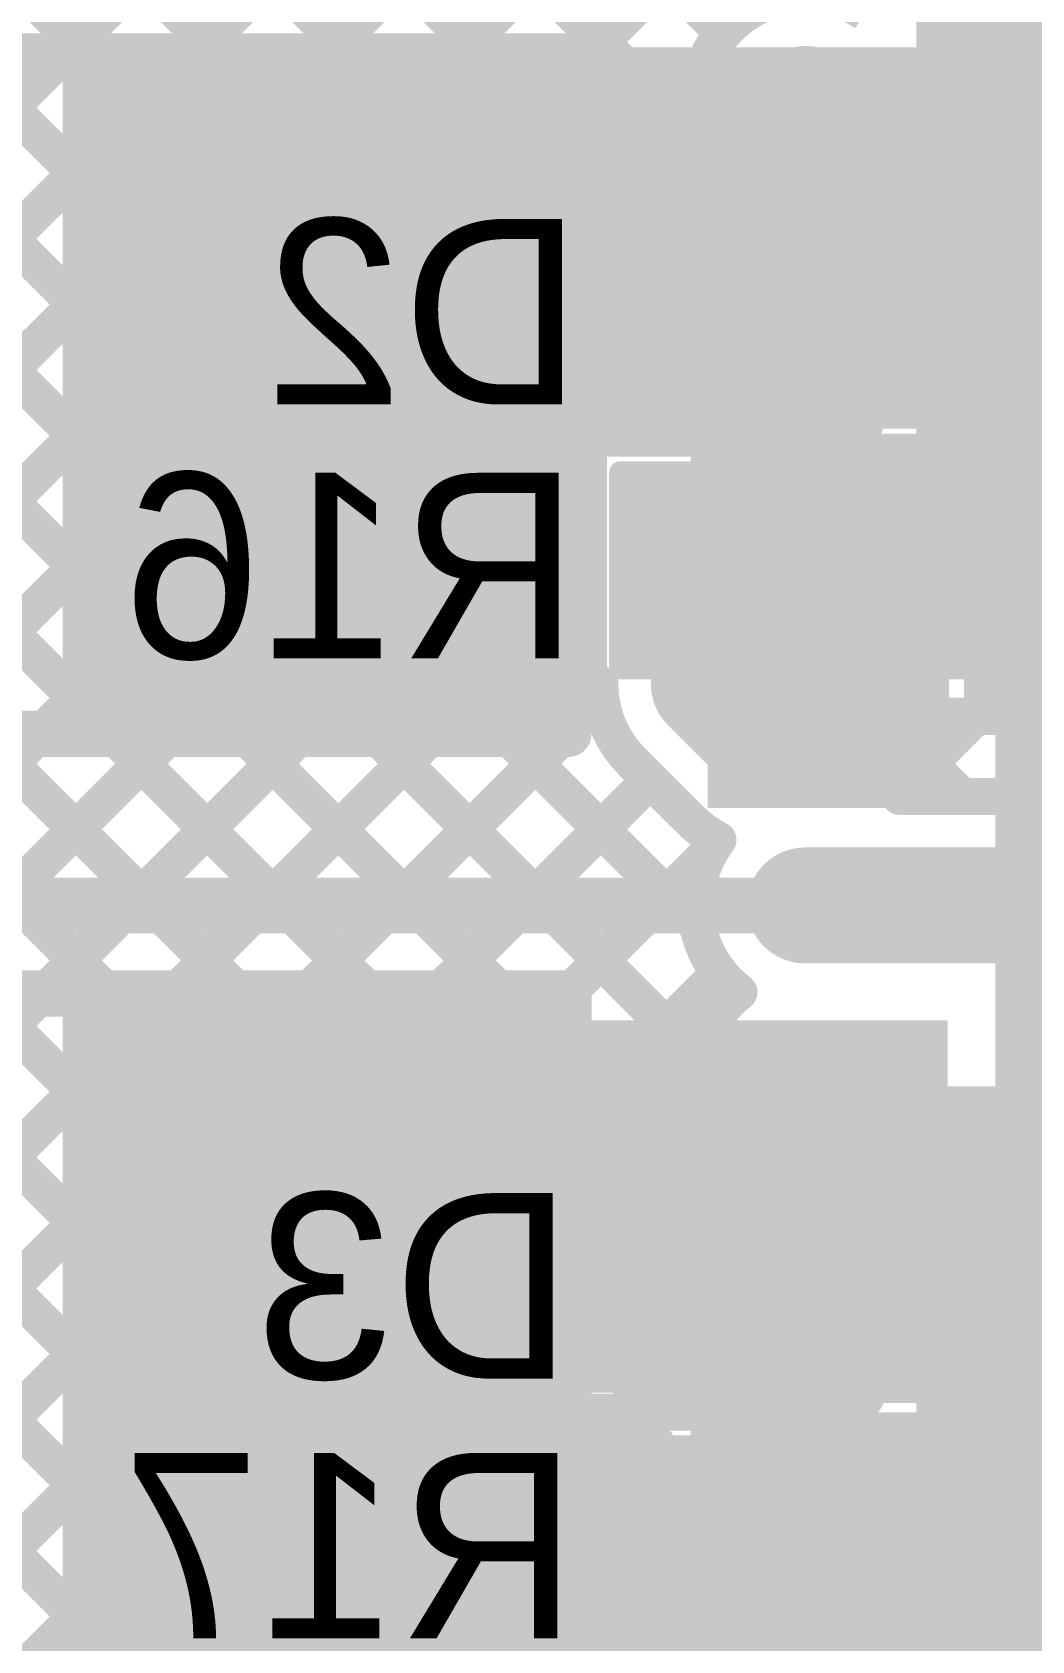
# Model space of a CAD drawing. Header units: millimetres. Extents: x 0.84 to 3.69, y 1.83 to 3.72.
# Drawn here: x 2.5645 to 2.7799, y 2.6535 to 3.0003 of the extents above; entities that cross this region are included whole.
import ezdxf

# ---------------------------------------------------------------- set-up
doc = ezdxf.new("R2010")
doc.units = ezdxf.units.MM
doc.header["$MEASUREMENT"] = 0
for name, color, linetype in [('BottomLayer', 5, 'Continuous'), ('BottomOverlay', 54, 'Continuous'), ('BottomPaste', 16, 'Continuous'), ('BottomSolder', 6, 'Continuous'), ('MultiLayer', 9, 'Continuous'), ('TopLayer', 1, 'Continuous'), ('TopOverlay', 2, 'Continuous'), ('TopPaste', 8, 'Continuous'), ('TopSolder', 216, 'Continuous'), ('ViaHoleLayer', 16, 'Continuous')]:
    doc.layers.add(name, color=color, linetype=linetype)

# ---------------------------------------------------------------- blocks, each defined once
blk = doc.blocks.new('MM3Z3V3B_B_1')
at = {"layer": 'BottomLayer'}
for points in [[(-0.05315, -0.01181), (-0.02953, -0.01181), (-0.05315, 0.01181), (-0.02953, 0.01181)], [(0.02953, -0.01181), (0.05315, -0.01181), (0.02953, 0.01181), (0.05315, 0.01181)]]:
    blk.add_solid(points, dxfattribs=at)
at = {"layer": 'BottomOverlay', "const_width": 0.005}
for points in [[(0.03891, 0.029), (-0.034, 0.029)], [(-0.034, 0.029), (-0.034, 0.021)], [(-0.034, -0.021), (-0.034, -0.029)], [(0.03891, -0.029), (-0.034, -0.029)]]:
    blk.add_lwpolyline(points, dxfattribs=at)
at = {"layer": 'BottomOverlay', "const_width": 0.0025}
for points in [[(-0.03525, 0.029, 1), (-0.03275, 0.029, 1)], [(-0.03525, 0.029, 1), (-0.03275, 0.029, 1)], [(0.03766, 0.029, 1), (0.04016, 0.029, 1)], [(-0.03525, 0.021, 1), (-0.03275, 0.021, 1)], [(-0.03525, -0.021, 1), (-0.03275, -0.021, 1)], [(-0.03525, -0.029, 1), (-0.03275, -0.029, 1)], [(-0.03525, -0.029, 1), (-0.03275, -0.029, 1)], [(0.03766, -0.029, 1), (0.04016, -0.029, 1)]]:
    blk.add_lwpolyline(points, format="xyb", close=True, dxfattribs=at)
at = {"layer": 'BottomOverlay'}
for points in [[(0.03891, 0.015), (0.083, 0.015), (0.03891, 0.031), (0.083, 0.031)], [(0.056, -0.018), (0.083, -0.018), (0.056, 0.016), (0.083, 0.016)], [(0.03891, -0.031), (0.083, -0.031), (0.03891, -0.015), (0.083, -0.015)]]:
    blk.add_solid(points, dxfattribs=at)
at = {"layer": 'BottomPaste'}
for points in [[(-0.05315, -0.01181), (-0.02953, -0.01181), (-0.05315, 0.01181), (-0.02953, 0.01181)], [(0.02953, -0.01181), (0.05315, -0.01181), (0.02953, 0.01181), (0.05315, 0.01181)]]:
    blk.add_solid(points, dxfattribs=at)
at = {"layer": 'BottomSolder'}
for points in [[(-0.05715, -0.01581), (-0.02553, -0.01581), (-0.05715, 0.01581), (-0.02553, 0.01581)], [(0.02553, -0.01581), (0.05715, -0.01581), (0.02553, 0.01581), (0.05715, 0.01581)]]:
    blk.add_solid(points, dxfattribs=at)
blk = doc.blocks.new('MM3Z3V3B_B_2')
at = {"layer": 'BottomLayer'}
for points in [[(-0.05315, -0.01181), (-0.02953, -0.01181), (-0.05315, 0.01181), (-0.02953, 0.01181)], [(0.02953, -0.01181), (0.05315, -0.01181), (0.02953, 0.01181), (0.05315, 0.01181)]]:
    blk.add_solid(points, dxfattribs=at)
at = {"layer": 'BottomOverlay', "const_width": 0.005}
for points in [[(0.03891, 0.029), (-0.034, 0.029)], [(-0.034, 0.029), (-0.034, 0.021)], [(-0.034, -0.021), (-0.034, -0.029)], [(0.03891, -0.029), (-0.034, -0.029)]]:
    blk.add_lwpolyline(points, dxfattribs=at)
at = {"layer": 'BottomOverlay', "const_width": 0.0025}
for points in [[(-0.03525, 0.029, 1), (-0.03275, 0.029, 1)], [(-0.03525, 0.029, 1), (-0.03275, 0.029, 1)], [(0.03766, 0.029, 1), (0.04016, 0.029, 1)], [(-0.03525, 0.021, 1), (-0.03275, 0.021, 1)], [(-0.03525, -0.021, 1), (-0.03275, -0.021, 1)], [(-0.03525, -0.029, 1), (-0.03275, -0.029, 1)], [(-0.03525, -0.029, 1), (-0.03275, -0.029, 1)], [(0.03766, -0.029, 1), (0.04016, -0.029, 1)]]:
    blk.add_lwpolyline(points, format="xyb", close=True, dxfattribs=at)
at = {"layer": 'BottomOverlay'}
for points in [[(0.03891, 0.015), (0.083, 0.015), (0.03891, 0.031), (0.083, 0.031)], [(0.056, -0.018), (0.083, -0.018), (0.056, 0.016), (0.083, 0.016)], [(0.03891, -0.031), (0.083, -0.031), (0.03891, -0.015), (0.083, -0.015)]]:
    blk.add_solid(points, dxfattribs=at)
at = {"layer": 'BottomPaste'}
for points in [[(-0.05315, -0.01181), (-0.02953, -0.01181), (-0.05315, 0.01181), (-0.02953, 0.01181)], [(0.02953, -0.01181), (0.05315, -0.01181), (0.02953, 0.01181), (0.05315, 0.01181)]]:
    blk.add_solid(points, dxfattribs=at)
at = {"layer": 'BottomSolder'}
for points in [[(-0.05715, -0.01581), (-0.02553, -0.01581), (-0.05715, 0.01581), (-0.02553, 0.01581)], [(0.02553, -0.01581), (0.05715, -0.01581), (0.02553, 0.01581), (0.05715, 0.01581)]]:
    blk.add_solid(points, dxfattribs=at)
blk = doc.blocks.new('RES_2512_6')
at = {"layer": 'TopLayer'}
for points in [[(-0.15945, -0.06693), (-0.09646, -0.06693), (-0.15945, 0.06693), (-0.09646, 0.06693)], [(0.09646, -0.06693), (0.15945, -0.06693), (0.09646, 0.06693), (0.15945, 0.06693)]]:
    blk.add_solid(points, dxfattribs=at)
at = {"layer": 'TopOverlay', "const_width": 0.01}
for points in [[(0.16679, 0.073), (-0.167, 0.073)], [(-0.167, 0.073), (-0.167, -0.073)], [(0.16679, 0.073), (0.16679, -0.073)], [(0.16679, -0.073), (-0.167, -0.073)]]:
    blk.add_lwpolyline(points, dxfattribs=at)
at = {"layer": 'TopOverlay', "const_width": 0.005}
for points in [[(-0.1695, 0.073, 1), (-0.1645, 0.073, 1)], [(-0.1695, 0.073, 1), (-0.1645, 0.073, 1)], [(0.16429, 0.073, 1), (0.16929, 0.073, 1)], [(0.16429, 0.073, 1), (0.16929, 0.073, 1)], [(-0.1695, -0.073, 1), (-0.1645, -0.073, 1)], [(-0.1695, -0.073, 1), (-0.1645, -0.073, 1)], [(0.16429, -0.073, 1), (0.16929, -0.073, 1)], [(0.16429, -0.073, 1), (0.16929, -0.073, 1)]]:
    blk.add_lwpolyline(points, format="xyb", close=True, dxfattribs=at)
at = {"layer": 'TopPaste'}
for points in [[(-0.15945, -0.06693), (-0.09646, -0.06693), (-0.15945, 0.06693), (-0.09646, 0.06693)], [(0.09646, -0.06693), (0.15945, -0.06693), (0.09646, 0.06693), (0.15945, 0.06693)]]:
    blk.add_solid(points, dxfattribs=at)
at = {"layer": 'TopSolder'}
for points in [[(-0.16345, -0.07093), (-0.09246, -0.07093), (-0.16345, 0.07093), (-0.09246, 0.07093)], [(0.09246, -0.07093), (0.16345, -0.07093), (0.09246, 0.07093), (0.16345, 0.07093)]]:
    blk.add_solid(points, dxfattribs=at)
blk = doc.blocks.new('RES_2512_7')
at = {"layer": 'TopLayer'}
for points in [[(-0.15945, -0.06693), (-0.09646, -0.06693), (-0.15945, 0.06693), (-0.09646, 0.06693)], [(0.09646, -0.06693), (0.15945, -0.06693), (0.09646, 0.06693), (0.15945, 0.06693)]]:
    blk.add_solid(points, dxfattribs=at)
at = {"layer": 'TopOverlay', "const_width": 0.01}
for points in [[(0.16679, 0.073), (-0.167, 0.073)], [(-0.167, 0.073), (-0.167, -0.073)], [(0.16679, 0.073), (0.16679, -0.073)], [(0.16679, -0.073), (-0.167, -0.073)]]:
    blk.add_lwpolyline(points, dxfattribs=at)
at = {"layer": 'TopOverlay', "const_width": 0.005}
for points in [[(-0.1695, 0.073, 1), (-0.1645, 0.073, 1)], [(-0.1695, 0.073, 1), (-0.1645, 0.073, 1)], [(0.16429, 0.073, 1), (0.16929, 0.073, 1)], [(0.16429, 0.073, 1), (0.16929, 0.073, 1)], [(-0.1695, -0.073, 1), (-0.1645, -0.073, 1)], [(-0.1695, -0.073, 1), (-0.1645, -0.073, 1)], [(0.16429, -0.073, 1), (0.16929, -0.073, 1)], [(0.16429, -0.073, 1), (0.16929, -0.073, 1)]]:
    blk.add_lwpolyline(points, format="xyb", close=True, dxfattribs=at)
at = {"layer": 'TopPaste'}
for points in [[(-0.15945, -0.06693), (-0.09646, -0.06693), (-0.15945, 0.06693), (-0.09646, 0.06693)], [(0.09646, -0.06693), (0.15945, -0.06693), (0.09646, 0.06693), (0.15945, 0.06693)]]:
    blk.add_solid(points, dxfattribs=at)
at = {"layer": 'TopSolder'}
for points in [[(-0.16345, -0.07093), (-0.09246, -0.07093), (-0.16345, 0.07093), (-0.09246, 0.07093)], [(0.09246, -0.07093), (0.16345, -0.07093), (0.09246, 0.07093), (0.16345, 0.07093)]]:
    blk.add_solid(points, dxfattribs=at)
blk = doc.blocks.new('PS2801C_1_F3_A_16')
at = {"layer": 'TopLayer'}
for points in [[(-0.14961, 0.00728), (-0.09843, 0.00728), (-0.14961, 0.04272), (-0.09843, 0.04272)], [(0.09843, 0.00728), (0.14961, 0.00728), (0.09843, 0.04272), (0.14961, 0.04272)], [(-0.14961, -0.04272), (-0.09843, -0.04272), (-0.14961, -0.00728), (-0.09843, -0.00728)], [(0.09843, -0.04272), (0.14961, -0.04272), (0.09843, -0.00728), (0.14961, -0.00728)]]:
    blk.add_solid(points, dxfattribs=at)
at = {"layer": 'TopOverlay'}
for points, const_width in [([(-0.14002, 0.053, 1), (-0.14843, 0.053, 1)], 0.005), ([(-0.07547, 0.057, 1), (-0.07297, 0.057, 1)], 0.0025), ([(0.07753, 0.057, 1), (0.08003, 0.057, 1)], 0.0025), ([(-0.14968, 0.053, 1), (-0.14718, 0.053, 1)], 0.0025), ([(-0.14127, 0.053, 1), (-0.13877, 0.053, 1)], 0.0025), ([(-0.07547, -0.057, 1), (-0.07297, -0.057, 1)], 0.0025), ([(0.07753, -0.057, 1), (0.08003, -0.057, 1)], 0.0025)]:
    blk.add_lwpolyline(points, format="xyb", close=True, dxfattribs=dict(at, const_width=const_width))
at = {"layer": 'TopOverlay', "const_width": 0.005}
for points in [[(-0.07422, 0.057), (0.07878, 0.057)], [(-0.07422, -0.057), (0.07878, -0.057)]]:
    blk.add_lwpolyline(points, dxfattribs=at)
at = {"layer": 'TopPaste'}
for points in [[(-0.14961, 0.00728), (-0.09843, 0.00728), (-0.14961, 0.04272), (-0.09843, 0.04272)], [(0.09843, 0.00728), (0.14961, 0.00728), (0.09843, 0.04272), (0.14961, 0.04272)], [(-0.14961, -0.04272), (-0.09843, -0.04272), (-0.14961, -0.00728), (-0.09843, -0.00728)], [(0.09843, -0.04272), (0.14961, -0.04272), (0.09843, -0.00728), (0.14961, -0.00728)]]:
    blk.add_solid(points, dxfattribs=at)
at = {"layer": 'TopSolder'}
for points in [[(-0.15361, 0.00328), (-0.09443, 0.00328), (-0.15361, 0.04672), (-0.09443, 0.04672)], [(0.09443, 0.00328), (0.15361, 0.00328), (0.09443, 0.04672), (0.15361, 0.04672)], [(-0.15361, -0.04672), (-0.09443, -0.04672), (-0.15361, -0.00328), (-0.09443, -0.00328)], [(0.09443, -0.04672), (0.15361, -0.04672), (0.09443, -0.00328), (0.15361, -0.00328)]]:
    blk.add_solid(points, dxfattribs=at)
blk = doc.blocks.new('PS2801C_1_F3_A_17')
at = {"layer": 'TopLayer'}
for points in [[(-0.14961, 0.00728), (-0.09843, 0.00728), (-0.14961, 0.04272), (-0.09843, 0.04272)], [(0.09843, 0.00728), (0.14961, 0.00728), (0.09843, 0.04272), (0.14961, 0.04272)], [(-0.14961, -0.04272), (-0.09843, -0.04272), (-0.14961, -0.00728), (-0.09843, -0.00728)], [(0.09843, -0.04272), (0.14961, -0.04272), (0.09843, -0.00728), (0.14961, -0.00728)]]:
    blk.add_solid(points, dxfattribs=at)
at = {"layer": 'TopOverlay'}
for points, const_width in [([(-0.14002, 0.053, 1), (-0.14843, 0.053, 1)], 0.005), ([(-0.07547, 0.057, 1), (-0.07297, 0.057, 1)], 0.0025), ([(0.07753, 0.057, 1), (0.08003, 0.057, 1)], 0.0025), ([(-0.14968, 0.053, 1), (-0.14718, 0.053, 1)], 0.0025), ([(-0.14127, 0.053, 1), (-0.13877, 0.053, 1)], 0.0025), ([(-0.07547, -0.057, 1), (-0.07297, -0.057, 1)], 0.0025), ([(0.07753, -0.057, 1), (0.08003, -0.057, 1)], 0.0025)]:
    blk.add_lwpolyline(points, format="xyb", close=True, dxfattribs=dict(at, const_width=const_width))
at = {"layer": 'TopOverlay', "const_width": 0.005}
for points in [[(-0.07422, 0.057), (0.07878, 0.057)], [(-0.07422, -0.057), (0.07878, -0.057)]]:
    blk.add_lwpolyline(points, dxfattribs=at)
at = {"layer": 'TopPaste'}
for points in [[(-0.14961, 0.00728), (-0.09843, 0.00728), (-0.14961, 0.04272), (-0.09843, 0.04272)], [(0.09843, 0.00728), (0.14961, 0.00728), (0.09843, 0.04272), (0.14961, 0.04272)], [(-0.14961, -0.04272), (-0.09843, -0.04272), (-0.14961, -0.00728), (-0.09843, -0.00728)], [(0.09843, -0.04272), (0.14961, -0.04272), (0.09843, -0.00728), (0.14961, -0.00728)]]:
    blk.add_solid(points, dxfattribs=at)
at = {"layer": 'TopSolder'}
for points in [[(-0.15361, 0.00328), (-0.09443, 0.00328), (-0.15361, 0.04672), (-0.09443, 0.04672)], [(0.09443, 0.00328), (0.15361, 0.00328), (0.09443, 0.04672), (0.15361, 0.04672)], [(-0.15361, -0.04672), (-0.09443, -0.04672), (-0.15361, -0.00328), (-0.09443, -0.00328)], [(0.09443, -0.04672), (0.15361, -0.04672), (0.09443, -0.00328), (0.15361, -0.00328)]]:
    blk.add_solid(points, dxfattribs=at)
blk = doc.blocks.new('R__0603_B_44')
at = {"layer": 'BottomLayer'}
for points in [[(-0.015, -0.0175), (-0.015, 0.0175), (-0.045, -0.0175), (-0.045, 0.0175)], [(0.045, -0.0175), (0.045, 0.0175), (0.015, -0.0175), (0.015, 0.0175)]]:
    blk.add_solid(points, dxfattribs=at)
at = {"layer": 'BottomOverlay', "const_width": 0.005}
for points in [[(0.049, 0.021), (-0.049, 0.021)], [(-0.049, 0.021), (-0.049, -0.021)], [(0.049, 0.021), (0.049, -0.021)], [(0.049, -0.021), (-0.049, -0.021)]]:
    blk.add_lwpolyline(points, dxfattribs=at)
at = {"layer": 'BottomOverlay', "const_width": 0.0025}
for points in [[(-0.05025, 0.021, 1), (-0.04775, 0.021, 1)], [(-0.05025, 0.021, 1), (-0.04775, 0.021, 1)], [(0.04775, 0.021, 1), (0.05025, 0.021, 1)], [(0.04775, 0.021, 1), (0.05025, 0.021, 1)], [(-0.05025, -0.021, 1), (-0.04775, -0.021, 1)], [(-0.05025, -0.021, 1), (-0.04775, -0.021, 1)], [(0.04775, -0.021, 1), (0.05025, -0.021, 1)], [(0.04775, -0.021, 1), (0.05025, -0.021, 1)]]:
    blk.add_lwpolyline(points, format="xyb", close=True, dxfattribs=at)
at = {"layer": 'BottomPaste'}
for points in [[(-0.015, -0.0175), (-0.015, 0.0175), (-0.045, -0.0175), (-0.045, 0.0175)], [(0.045, -0.0175), (0.045, 0.0175), (0.015, -0.0175), (0.015, 0.0175)]]:
    blk.add_solid(points, dxfattribs=at)
at = {"layer": 'BottomSolder'}
for points in [[(-0.011, -0.0215), (-0.011, 0.0215), (-0.049, -0.0215), (-0.049, 0.0215)], [(0.049, -0.0215), (0.049, 0.0215), (0.011, -0.0215), (0.011, 0.0215)]]:
    blk.add_solid(points, dxfattribs=at)
blk = doc.blocks.new('R__0603_B_45')
at = {"layer": 'BottomLayer'}
for points in [[(-0.015, -0.0175), (-0.015, 0.0175), (-0.045, -0.0175), (-0.045, 0.0175)], [(0.045, -0.0175), (0.045, 0.0175), (0.015, -0.0175), (0.015, 0.0175)]]:
    blk.add_solid(points, dxfattribs=at)
at = {"layer": 'BottomOverlay', "const_width": 0.005}
for points in [[(0.049, 0.021), (-0.049, 0.021)], [(-0.049, 0.021), (-0.049, -0.021)], [(0.049, 0.021), (0.049, -0.021)], [(0.049, -0.021), (-0.049, -0.021)]]:
    blk.add_lwpolyline(points, dxfattribs=at)
at = {"layer": 'BottomOverlay', "const_width": 0.0025}
for points in [[(-0.05025, 0.021, 1), (-0.04775, 0.021, 1)], [(-0.05025, 0.021, 1), (-0.04775, 0.021, 1)], [(0.04775, 0.021, 1), (0.05025, 0.021, 1)], [(0.04775, 0.021, 1), (0.05025, 0.021, 1)], [(-0.05025, -0.021, 1), (-0.04775, -0.021, 1)], [(-0.05025, -0.021, 1), (-0.04775, -0.021, 1)], [(0.04775, -0.021, 1), (0.05025, -0.021, 1)], [(0.04775, -0.021, 1), (0.05025, -0.021, 1)]]:
    blk.add_lwpolyline(points, format="xyb", close=True, dxfattribs=at)
at = {"layer": 'BottomPaste'}
for points in [[(-0.015, -0.0175), (-0.015, 0.0175), (-0.045, -0.0175), (-0.045, 0.0175)], [(0.045, -0.0175), (0.045, 0.0175), (0.015, -0.0175), (0.015, 0.0175)]]:
    blk.add_solid(points, dxfattribs=at)
at = {"layer": 'BottomSolder'}
for points in [[(-0.011, -0.0215), (-0.011, 0.0215), (-0.049, -0.0215), (-0.049, 0.0215)], [(0.049, -0.0215), (0.049, 0.0215), (0.011, -0.0215), (0.011, 0.0215)]]:
    blk.add_solid(points, dxfattribs=at)

msp = doc.modelspace()

# ---------------------------------------------------------------- linework, layer by layer
at = {"layer": 'BottomLayer'}
for points, const_width in [([(2.26067, 3.39619), (2.70772, 2.94914)], 0.008), ([(2.39764, 3.2875), (2.70772, 2.97742)], 0.008), ([(2.42592, 3.2875), (2.71336, 3.00006)], 0.008), ([(2.4624, 3.16617), (2.7158, 2.91277)], 0.008), ([(2.4542, 3.14608), (2.68752, 2.91277)], 0.008), ([(2.29008, 3.1405), (2.70936, 2.72122)], 0.008), ([(2.31836, 3.1405), (2.70772, 2.75115)], 0.008), ([(2.34665, 3.1405), (2.70811, 2.77904)], 0.008), ([(2.37493, 3.1405), (2.70794, 2.8075)], 0.008), ([(2.40322, 3.1405), (2.6843, 2.85942)], 0.008), ([(2.4315, 3.1405), (2.6843, 2.8877)], 0.008), ([(2.4625, 2.88676), (2.6843, 3.10856)], 0.008), ([(2.4625, 2.85848), (2.6896, 3.08558)], 0.008), ([(2.4625, 2.83019), (2.70304, 3.07073)], 0.008), ([(2.4625, 2.80191), (2.71741, 3.05682)], 0.008), ([(2.4625, 2.77363), (2.744, 3.05513)], 0.008), ([(2.73122, 2.94627), (2.73122, 2.98478)], 0.025), ([(2.4625, 2.74534), (2.70872, 2.99156)], 0.008), ([(2.70772, 2.94627), (2.70772, 2.98478)], 0.008), ([(2.37094, 2.6255), (2.70772, 2.96228)], 0.008), ([(2.46218, 2.94012), (2.69953, 2.70277)], 0.008), ([(2.70936, 2.92346), (2.70936, 2.93764)], 0.008), ([(2.6865, 2.91277), (2.70936, 2.93563)], 0.008), ([(2.45051, 2.92351), (2.6843, 2.68971)], 0.008), ([(2.70936, 2.92346), (2.72557, 2.92346)], 0.008), ([(2.71478, 2.91277), (2.72547, 2.92346)], 0.008), ([(2.73393, 2.92293), (2.7413, 2.91555)], 0.008), ([(2.73687, 2.92346), (2.744, 2.92346)], 0.008), ([(2.744, 2.91577), (2.744, 2.92346)], 0.008), ([(2.6843, 2.91277), (2.7363, 2.91277)], 0.008), ([(2.6843, 2.91057), (2.6865, 2.91277)], 0.008), ([(2.6843, 2.85577), (2.6843, 2.91277)], 0.008), ([(2.7363, 2.86991), (2.7363, 2.91277)], 0.008), ([(2.7413, 2.86814), (2.7413, 2.91577)], 0.008), ([(2.39923, 2.6255), (2.6843, 2.91057)], 0.008), ([(2.7363, 2.90601), (2.7413, 2.91101)], 0.008), ([(2.7103, 2.8597), (2.7103, 2.88427)], 0.025), ([(2.7363, 2.89227), (2.7413, 2.88727)], 0.008), ([(2.7453, 2.88427), (2.7703, 2.88427)], 0.01), ([(2.7703, 2.85677), (2.7703, 2.88427)], 0.01), ([(2.42751, 2.6255), (2.6843, 2.88229)], 0.008), ([(2.4625, 2.88323), (2.6843, 2.66143)], 0.008), ([(2.7363, 2.87772), (2.7413, 2.88272)], 0.008), ([(2.7103, 2.8597), (2.72298, 2.84702)], 0.025), ([(2.6843, 2.85942), (2.68699, 2.85673)], 0.008), ([(2.4558, 2.6255), (2.68607, 2.85577)], 0.008), ([(2.4625, 2.85495), (2.69195, 2.6255)], 0.008), ([(2.72298, 2.84702), (2.731, 2.84702)], 0.025), ([(2.75236, 2.83721), (2.76792, 2.85277)], 0.008), ([(2.75378, 2.85277), (2.7993, 2.85277)], 0.008), ([(2.7758, 2.85277), (2.79307, 2.8355)], 0.008), ([(2.77893, 2.8355), (2.7962, 2.85277)], 0.008), ([(2.6937, 2.84306), (2.70635, 2.83042)], 0.008), ([(2.75447, 2.84582), (2.76479, 2.8355)], 0.008), ([(2.48408, 2.6255), (2.69767, 2.83909)], 0.008), ([(2.75149, 2.8355), (2.855, 2.8355)], 0.008), ([(2.4625, 2.82666), (2.66366, 2.6255)], 0.008), ([(2.51236, 2.6255), (2.7107, 2.82383)], 0.008), ([(2.731, 2.812), (2.855, 2.812)], 0.025), ([(2.4625, 2.79838), (2.63538, 2.6255)], 0.008), ([(2.54065, 2.6255), (2.71257, 2.79742)], 0.008), ([(2.73122, 2.73627), (2.73122, 2.77478)], 0.025), ([(2.70772, 2.73627), (2.70772, 2.77478)], 0.008), ([(2.4625, 2.77009), (2.60709, 2.6255)], 0.008), ([(2.56893, 2.6255), (2.70772, 2.76429)], 0.008), ([(2.59722, 2.6255), (2.70772, 2.736)], 0.008), ([(2.70936, 2.71346), (2.70936, 2.72764)], 0.008), ([(2.70277, 2.70277), (2.71346, 2.71346)], 0.008), ([(2.70936, 2.71346), (2.72557, 2.71346)], 0.008), ([(2.71712, 2.71346), (2.72781, 2.70277)], 0.008), ([(2.73106, 2.70277), (2.74175, 2.71346)], 0.008), ([(2.73687, 2.71346), (2.744, 2.71346)], 0.008), ([(2.744, 2.70577), (2.744, 2.71346)], 0.008), ([(2.7413, 2.6632), (2.7413, 2.70577)], 0.008), ([(2.6843, 2.70277), (2.7363, 2.70277)], 0.008), ([(2.6843, 2.64577), (2.6843, 2.70277)], 0.008), ([(2.7363, 2.6682), (2.7363, 2.70277)], 0.008), ([(2.7363, 2.69428), (2.7413, 2.68928)], 0.008), ([(2.6255, 2.6255), (2.6843, 2.6843)], 0.008), ([(2.7363, 2.67973), (2.7413, 2.68473)], 0.008), ([(2.7103, 2.66097), (2.7103, 2.67427)], 0.025), ([(2.7703, 2.67427), (2.77457, 2.67)], 0.025), ([(2.77457, 2.67), (2.893, 2.67)], 0.025), ([(2.7453, 2.67427), (2.7703, 2.67427)], 0.01), ([(2.7703, 2.64677), (2.7703, 2.67427)], 0.01), ([(2.7103, 2.66097), (2.731, 2.64027)], 0.025), ([(2.7363, 2.6682), (2.7413, 2.6632)], 0.008), ([(2.65379, 2.6255), (2.6843, 2.65602)], 0.008)]:
    msp.add_lwpolyline(points, dxfattribs=dict(at, const_width=const_width))
at = {"layer": 'BottomLayer', "const_width": 0.008}
for points in [[(2.70772, 2.98478, -0.59464), (2.744, 3.0045)], [(2.70936, 2.93764, -0.09429), (2.70772, 2.94627)], [(2.73687, 2.92346, -0.12201), (2.72557, 2.92346)], [(2.7363, 2.86991, -0.056615), (2.7413, 2.86814)], [(2.68713, 2.85577, -0.042009), (2.6868, 2.8597)], [(2.68713, 2.85577, -0.042009), (2.6868, 2.8597)], [(2.6937, 2.84306, -0.155875), (2.68713, 2.85577)], [(2.69368, 2.84308, -0.155603), (2.68713, 2.85577)], [(2.75378, 2.85277, -0.06193), (2.7545, 2.84702)], [(2.7545, 2.84702, -0.128735), (2.75149, 2.8355)], [(2.71222, 2.82613, -0.077815), (2.70635, 2.83042)], [(2.71222, 2.82613, -0.077548), (2.70637, 2.8304)], [(2.71676, 2.79331, -0.412417), (2.71222, 2.82613)], [(2.70772, 2.77478, -0.23099), (2.71676, 2.79331)], [(2.70936, 2.72764, -0.09429), (2.70772, 2.73627)], [(2.73687, 2.71346, -0.12201), (2.72557, 2.71346)]]:
    msp.add_lwpolyline(points, format="xyb", dxfattribs=at)
at = {"layer": 'BottomLayer'}
for points, const_width in [([(2.71136, 3.00006, 1), (2.71536, 3.00006, 1)], 0.004), ([(2.72497, 2.98478, 1), (2.73747, 2.98478, 1)], 0.0125), ([(2.72509, 2.985, 1), (2.73691, 2.985, 1)], 0.01181), ([(2.70672, 2.99156, 1), (2.71072, 2.99156, 1)], 0.004), ([(2.70572, 2.98478, 1), (2.70972, 2.98478, 1)], 0.004), ([(2.70572, 2.98478, 1), (2.70972, 2.98478, 1)], 0.004), ([(2.70572, 2.97742, 1), (2.70972, 2.97742, 1)], 0.004), ([(2.70572, 2.96228, 1), (2.70972, 2.96228, 1)], 0.004), ([(2.72497, 2.94627, 1), (2.73747, 2.94627, 1)], 0.0125), ([(2.70572, 2.94914, 1), (2.70972, 2.94914, 1)], 0.004), ([(2.70572, 2.94627, 1), (2.70972, 2.94627, 1)], 0.004), ([(2.70572, 2.94627, 1), (2.70972, 2.94627, 1)], 0.004), ([(2.70736, 2.93764, 1), (2.71136, 2.93764, 1)], 0.004), ([(2.70736, 2.93764, 1), (2.71136, 2.93764, 1)], 0.004), ([(2.70736, 2.93563, 1), (2.71136, 2.93563, 1)], 0.004), ([(2.70736, 2.92346, 1), (2.71136, 2.92346, 1)], 0.004), ([(2.70736, 2.92346, 1), (2.71136, 2.92346, 1)], 0.004), ([(2.72347, 2.92346, 1), (2.72747, 2.92346, 1)], 0.004), ([(2.72357, 2.92346, 1), (2.72757, 2.92346, 1)], 0.004), ([(2.72357, 2.92346, 1), (2.72757, 2.92346, 1)], 0.004), ([(2.73193, 2.92293, 1), (2.73593, 2.92293, 1)], 0.004), ([(2.73487, 2.92346, 1), (2.73887, 2.92346, 1)], 0.004), ([(2.73487, 2.92346, 1), (2.73887, 2.92346, 1)], 0.004), ([(2.742, 2.92346, 1), (2.746, 2.92346, 1)], 0.004), ([(2.742, 2.92346, 1), (2.746, 2.92346, 1)], 0.004), ([(2.6823, 2.91277, 1), (2.6863, 2.91277, 1)], 0.004), ([(2.6823, 2.91277, 1), (2.6863, 2.91277, 1)], 0.004), ([(2.6845, 2.91277, 1), (2.6885, 2.91277, 1)], 0.004), ([(2.6845, 2.91277, 1), (2.6885, 2.91277, 1)], 0.004), ([(2.68552, 2.91277, 1), (2.68952, 2.91277, 1)], 0.004), ([(2.71278, 2.91277, 1), (2.71678, 2.91277, 1)], 0.004), ([(2.7138, 2.91277, 1), (2.7178, 2.91277, 1)], 0.004), ([(2.7343, 2.91277, 1), (2.7383, 2.91277, 1)], 0.004), ([(2.7343, 2.91277, 1), (2.7383, 2.91277, 1)], 0.004), ([(2.7393, 2.91577, 1), (2.7433, 2.91577, 1)], 0.004), ([(2.7393, 2.91555, 1), (2.7433, 2.91555, 1)], 0.004), ([(2.742, 2.91577, 1), (2.746, 2.91577, 1)], 0.004), ([(2.6823, 2.91057, 1), (2.6863, 2.91057, 1)], 0.004), ([(2.6823, 2.91057, 1), (2.6863, 2.91057, 1)], 0.004), ([(2.7393, 2.91101, 1), (2.7433, 2.91101, 1)], 0.004), ([(2.7343, 2.90601, 1), (2.7383, 2.90601, 1)], 0.004), ([(2.70405, 2.88427, 1), (2.71655, 2.88427, 1)], 0.0125), ([(2.7343, 2.89227, 1), (2.7383, 2.89227, 1)], 0.004), ([(2.6823, 2.8877, 1), (2.6863, 2.8877, 1)], 0.004), ([(2.7393, 2.88727, 1), (2.7433, 2.88727, 1)], 0.004), ([(2.7428, 2.88427, 1), (2.7478, 2.88427, 1)], 0.005), ([(2.7678, 2.88427, 1), (2.7728, 2.88427, 1)], 0.005), ([(2.7678, 2.88427, 1), (2.7728, 2.88427, 1)], 0.005), ([(2.6823, 2.88229, 1), (2.6863, 2.88229, 1)], 0.004), ([(2.7393, 2.88272, 1), (2.7433, 2.88272, 1)], 0.004), ([(2.7343, 2.87772, 1), (2.7383, 2.87772, 1)], 0.004), ([(2.70405, 2.8597, 1), (2.71655, 2.8597, 1)], 0.0125), ([(2.70405, 2.8597, 1), (2.71655, 2.8597, 1)], 0.0125), ([(2.7343, 2.86991, 1), (2.7383, 2.86991, 1)], 0.004), ([(2.7343, 2.86991, 1), (2.7383, 2.86991, 1)], 0.004), ([(2.7393, 2.86814, 1), (2.7433, 2.86814, 1)], 0.004), ([(2.7393, 2.86814, 1), (2.7433, 2.86814, 1)], 0.004), ([(2.6823, 2.85942, 1), (2.6863, 2.85942, 1)], 0.004), ([(2.6823, 2.85942, 1), (2.6863, 2.85942, 1)], 0.004), ([(2.6848, 2.8597, 1), (2.6888, 2.8597, 1)], 0.004), ([(2.6848, 2.8597, 1), (2.6888, 2.8597, 1)], 0.004), ([(2.7678, 2.85677, 1), (2.7728, 2.85677, 1)], 0.005), ([(2.6823, 2.85577, 1), (2.6863, 2.85577, 1)], 0.004), ([(2.68407, 2.85577, 1), (2.68807, 2.85577, 1)], 0.004), ([(2.68499, 2.85673, 1), (2.68899, 2.85673, 1)], 0.004), ([(2.68513, 2.85577, 1), (2.68913, 2.85577, 1)], 0.004), ([(2.68513, 2.85577, 1), (2.68913, 2.85577, 1)], 0.004), ([(2.68513, 2.85577, 1), (2.68913, 2.85577, 1)], 0.004), ([(2.68513, 2.85577, 1), (2.68913, 2.85577, 1)], 0.004), ([(2.71673, 2.84702, 1), (2.72923, 2.84702, 1)], 0.0125), ([(2.71673, 2.84702, 1), (2.72923, 2.84702, 1)], 0.0125), ([(2.72475, 2.84702, 1), (2.73725, 2.84702, 1)], 0.0125), ([(2.72509, 2.84702, 1), (2.73691, 2.84702, 1)], 0.01181), ([(2.75178, 2.85277, 1), (2.75578, 2.85277, 1)], 0.004), ([(2.75178, 2.85277, 1), (2.75578, 2.85277, 1)], 0.004), ([(2.76592, 2.85277, 1), (2.76992, 2.85277, 1)], 0.004), ([(2.7738, 2.85277, 1), (2.7778, 2.85277, 1)], 0.004), ([(2.7525, 2.84702, 1), (2.7565, 2.84702, 1)], 0.004), ([(2.7525, 2.84702, 1), (2.7565, 2.84702, 1)], 0.004), ([(2.69168, 2.84308, 1), (2.69568, 2.84308, 1)], 0.004), ([(2.6917, 2.84306, 1), (2.6957, 2.84306, 1)], 0.004), ([(2.6917, 2.84306, 1), (2.6957, 2.84306, 1)], 0.004), ([(2.75247, 2.84582, 1), (2.75647, 2.84582, 1)], 0.004), ([(2.69567, 2.83909, 1), (2.69967, 2.83909, 1)], 0.004), ([(2.75036, 2.83721, 1), (2.75436, 2.83721, 1)], 0.004), ([(2.74949, 2.8355, 1), (2.75349, 2.8355, 1)], 0.004), ([(2.74949, 2.8355, 1), (2.75349, 2.8355, 1)], 0.004), ([(2.76279, 2.8355, 1), (2.76679, 2.8355, 1)], 0.004), ([(2.77693, 2.8355, 1), (2.78093, 2.8355, 1)], 0.004), ([(2.70435, 2.83042, 1), (2.70835, 2.83042, 1)], 0.004), ([(2.70435, 2.83042, 1), (2.70835, 2.83042, 1)], 0.004), ([(2.70437, 2.8304, 1), (2.70837, 2.8304, 1)], 0.004), ([(2.71022, 2.82613, 1), (2.71422, 2.82613, 1)], 0.004), ([(2.71022, 2.82613, 1), (2.71422, 2.82613, 1)], 0.004), ([(2.71022, 2.82613, 1), (2.71422, 2.82613, 1)], 0.004), ([(2.7087, 2.82383, 1), (2.7127, 2.82383, 1)], 0.004), ([(2.72475, 2.812, 1), (2.73725, 2.812, 1)], 0.0125), ([(2.72509, 2.812, 1), (2.73691, 2.812, 1)], 0.01181), ([(2.70594, 2.8075, 1), (2.70994, 2.8075, 1)], 0.004), ([(2.71057, 2.79742, 1), (2.71457, 2.79742, 1)], 0.004), ([(2.71476, 2.79331, 1), (2.71876, 2.79331, 1)], 0.004), ([(2.71476, 2.79331, 1), (2.71876, 2.79331, 1)], 0.004), ([(2.72497, 2.77478, 1), (2.73747, 2.77478, 1)], 0.0125), ([(2.72509, 2.775, 1), (2.73691, 2.775, 1)], 0.01181), ([(2.70611, 2.77904, 1), (2.71011, 2.77904, 1)], 0.004), ([(2.70572, 2.77478, 1), (2.70972, 2.77478, 1)], 0.004), ([(2.70572, 2.77478, 1), (2.70972, 2.77478, 1)], 0.004), ([(2.70572, 2.76429, 1), (2.70972, 2.76429, 1)], 0.004), ([(2.70572, 2.75115, 1), (2.70972, 2.75115, 1)], 0.004), ([(2.72497, 2.73627, 1), (2.73747, 2.73627, 1)], 0.0125), ([(2.70572, 2.73627, 1), (2.70972, 2.73627, 1)], 0.004), ([(2.70572, 2.73627, 1), (2.70972, 2.73627, 1)], 0.004), ([(2.70572, 2.736, 1), (2.70972, 2.736, 1)], 0.004), ([(2.70736, 2.72764, 1), (2.71136, 2.72764, 1)], 0.004), ([(2.70736, 2.72764, 1), (2.71136, 2.72764, 1)], 0.004), ([(2.70736, 2.72122, 1), (2.71136, 2.72122, 1)], 0.004), ([(2.70736, 2.71346, 1), (2.71136, 2.71346, 1)], 0.004), ([(2.70736, 2.71346, 1), (2.71136, 2.71346, 1)], 0.004), ([(2.71146, 2.71346, 1), (2.71546, 2.71346, 1)], 0.004), ([(2.71512, 2.71346, 1), (2.71912, 2.71346, 1)], 0.004), ([(2.72357, 2.71346, 1), (2.72757, 2.71346, 1)], 0.004), ([(2.72357, 2.71346, 1), (2.72757, 2.71346, 1)], 0.004), ([(2.73487, 2.71346, 1), (2.73887, 2.71346, 1)], 0.004), ([(2.73487, 2.71346, 1), (2.73887, 2.71346, 1)], 0.004), ([(2.73975, 2.71346, 1), (2.74375, 2.71346, 1)], 0.004), ([(2.742, 2.71346, 1), (2.746, 2.71346, 1)], 0.004), ([(2.742, 2.71346, 1), (2.746, 2.71346, 1)], 0.004), ([(2.7393, 2.70577, 1), (2.7433, 2.70577, 1)], 0.004), ([(2.742, 2.70577, 1), (2.746, 2.70577, 1)], 0.004), ([(2.6823, 2.70277, 1), (2.6863, 2.70277, 1)], 0.004), ([(2.6823, 2.70277, 1), (2.6863, 2.70277, 1)], 0.004), ([(2.69753, 2.70277, 1), (2.70153, 2.70277, 1)], 0.004), ([(2.70077, 2.70277, 1), (2.70477, 2.70277, 1)], 0.004), ([(2.72581, 2.70277, 1), (2.72981, 2.70277, 1)], 0.004), ([(2.72906, 2.70277, 1), (2.73306, 2.70277, 1)], 0.004), ([(2.7343, 2.70277, 1), (2.7383, 2.70277, 1)], 0.004), ([(2.7343, 2.70277, 1), (2.7383, 2.70277, 1)], 0.004), ([(2.7343, 2.69428, 1), (2.7383, 2.69428, 1)], 0.004), ([(2.6823, 2.68971, 1), (2.6863, 2.68971, 1)], 0.004), ([(2.7393, 2.68928, 1), (2.7433, 2.68928, 1)], 0.004), ([(2.6823, 2.6843, 1), (2.6863, 2.6843, 1)], 0.004), ([(2.7393, 2.68473, 1), (2.7433, 2.68473, 1)], 0.004), ([(2.70405, 2.67427, 1), (2.71655, 2.67427, 1)], 0.0125), ([(2.76405, 2.67427, 1), (2.77655, 2.67427, 1)], 0.0125), ([(2.7343, 2.67973, 1), (2.7383, 2.67973, 1)], 0.004), ([(2.76832, 2.67, 1), (2.78082, 2.67, 1)], 0.0125), ([(2.76832, 2.67, 1), (2.78082, 2.67, 1)], 0.0125), ([(2.7428, 2.67427, 1), (2.7478, 2.67427, 1)], 0.005), ([(2.7678, 2.67427, 1), (2.7728, 2.67427, 1)], 0.005), ([(2.7678, 2.67427, 1), (2.7728, 2.67427, 1)], 0.005), ([(2.70405, 2.66097, 1), (2.71655, 2.66097, 1)], 0.0125), ([(2.70405, 2.66097, 1), (2.71655, 2.66097, 1)], 0.0125), ([(2.7343, 2.6682, 1), (2.7383, 2.6682, 1)], 0.004), ([(2.7343, 2.6682, 1), (2.7383, 2.6682, 1)], 0.004), ([(2.7393, 2.6632, 1), (2.7433, 2.6632, 1)], 0.004), ([(2.7393, 2.6632, 1), (2.7433, 2.6632, 1)], 0.004), ([(2.6823, 2.66143, 1), (2.6863, 2.66143, 1)], 0.004), ([(2.6823, 2.65602, 1), (2.6863, 2.65602, 1)], 0.004)]:
    msp.add_lwpolyline(points, format="xyb", close=True, dxfattribs=dict(at, const_width=const_width))
for points in [[(2.755, 2.865), (2.831, 2.865), (2.755, 3.206), (2.831, 3.206)], [(2.755, 2.651), (2.858, 2.651), (2.755, 2.773), (2.858, 2.773)]]:
    msp.add_solid(points, dxfattribs=at)
at = {"layer": 'BottomSolder', "const_width": 0.00991}
for points in [[(2.72605, 2.985, 1), (2.73595, 2.985, 1)], [(2.72605, 2.84702, 1), (2.73595, 2.84702, 1)], [(2.72605, 2.812, 1), (2.73595, 2.812, 1)], [(2.72605, 2.775, 1), (2.73595, 2.775, 1)]]:
    msp.add_lwpolyline(points, format="xyb", close=True, dxfattribs=at)
at = {"layer": 'MultiLayer', "const_width": 0.01181}
for points in [[(2.72509, 2.985, 1), (2.73691, 2.985, 1)], [(2.72509, 2.84702, 1), (2.73691, 2.84702, 1)], [(2.72509, 2.812, 1), (2.73691, 2.812, 1)], [(2.72509, 2.775, 1), (2.73691, 2.775, 1)]]:
    msp.add_lwpolyline(points, format="xyb", close=True, dxfattribs=at)
at = {"layer": 'TopLayer'}
for points, const_width in [([(2.782, 2.365), (2.782, 3.128)], 0.02), ([(2.275, 2.812), (2.73, 2.812)], 0.012), ([(2.691, 2.696), (2.699, 2.696)], 0.008), ([(2.691, 2.691), (2.696, 2.696)], 0.008), ([(2.691, 2.636), (2.691, 2.696)], 0.008), ([(2.699, 2.615), (2.699, 2.696)], 0.008), ([(2.691, 2.68301), (2.699, 2.67501)], 0.008), ([(2.691, 2.66271), (2.699, 2.67071)], 0.008), ([(2.691, 2.65473), (2.699, 2.64673)], 0.008)]:
    msp.add_lwpolyline(points, dxfattribs=dict(at, const_width=const_width))
for points, const_width in [([(2.72509, 2.985, 1), (2.73691, 2.985, 1)], 0.01181), ([(2.72509, 2.84702, 1), (2.73691, 2.84702, 1)], 0.01181), ([(2.72509, 2.812, 1), (2.73691, 2.812, 1)], 0.01181), ([(2.727, 2.812, 1), (2.733, 2.812, 1)], 0.006), ([(2.72509, 2.775, 1), (2.73691, 2.775, 1)], 0.01181), ([(2.689, 2.696, 1), (2.693, 2.696, 1)], 0.004), ([(2.689, 2.696, 1), (2.693, 2.696, 1)], 0.004), ([(2.694, 2.696, 1), (2.698, 2.696, 1)], 0.004), ([(2.697, 2.696, 1), (2.701, 2.696, 1)], 0.004), ([(2.697, 2.696, 1), (2.701, 2.696, 1)], 0.004), ([(2.689, 2.691, 1), (2.693, 2.691, 1)], 0.004), ([(2.689, 2.68301, 1), (2.693, 2.68301, 1)], 0.004), ([(2.697, 2.67501, 1), (2.701, 2.67501, 1)], 0.004), ([(2.697, 2.67071, 1), (2.701, 2.67071, 1)], 0.004), ([(2.689, 2.66271, 1), (2.693, 2.66271, 1)], 0.004), ([(2.689, 2.65473, 1), (2.693, 2.65473, 1)], 0.004)]:
    msp.add_lwpolyline(points, format="xyb", close=True, dxfattribs=dict(at, const_width=const_width))
for points in [[(2.571, 2.849), (2.68, 2.849), (2.571, 2.997), (2.68, 2.997)], [(2.636, 2.918), (2.762, 2.918), (2.636, 2.997), (2.762, 2.997)], [(2.711, 2.939), (2.762, 2.939), (2.711, 2.997), (2.762, 2.997)], [(2.71002, 2.833), (2.76202, 2.833), (2.71002, 2.91), (2.76202, 2.91)], [(2.571, 2.647), (2.68, 2.647), (2.571, 2.795), (2.68, 2.795)], [(2.609, 2.72922), (2.76178, 2.72922), (2.609, 2.78722), (2.76178, 2.78722)], [(2.636, 2.707), (2.762, 2.707), (2.636, 2.767), (2.762, 2.767)], [(2.71, 2.626), (2.762, 2.626), (2.71, 2.698), (2.762, 2.698)]]:
    msp.add_solid(points, dxfattribs=at)
at = {"layer": 'TopSolder', "const_width": 0.00991}
for points in [[(2.72605, 2.985, 1), (2.73595, 2.985, 1)], [(2.72605, 2.84702, 1), (2.73595, 2.84702, 1)], [(2.72605, 2.812, 1), (2.73595, 2.812, 1)], [(2.72605, 2.775, 1), (2.73595, 2.775, 1)]]:
    msp.add_lwpolyline(points, format="xyb", close=True, dxfattribs=at)
at = {"layer": 'ViaHoleLayer', "const_width": 0.00591}
for points in [[(2.72805, 2.985, 1), (2.73395, 2.985, 1)], [(2.72805, 2.84702, 1), (2.73395, 2.84702, 1)], [(2.72805, 2.812, 1), (2.73395, 2.812, 1)], [(2.72805, 2.775, 1), (2.73395, 2.775, 1)]]:
    msp.add_lwpolyline(points, format="xyb", close=True, dxfattribs=at)

# ---------------------------------------------------------------- block references
for name, p, rotation in [('RES_2512_7', (2.513, 2.922), 180), ('MM3Z3V3B_B_2', (2.77351, 2.94627), 180), ('PS2801C_1_F3_A_17', (2.86, 2.917), 360), ('R__0603_B_45', (2.7403, 2.88427), 180), ('RES_2512_6', (2.513, 2.72), 180), ('MM3Z3V3B_B_1', (2.77351, 2.73627), 180), ('PS2801C_1_F3_A_16', (2.86, 2.706), 360), ('R__0603_B_44', (2.7403, 2.67427), 180)]:
    msp.add_blockref(name, p, dxfattribs=dict(rotation=rotation))

# ---------------------------------------------------------------- texts
at = {"layer": 'BottomOverlay', "text_generation_flag": 2}
for s, p in [('D2', (2.683, 2.92)), ('R16', (2.6823, 2.86527)), ('D3', (2.681, 2.71)), ('R17', (2.682, 2.654))]:
    msp.add_text(s, height=0.04, dxfattribs=at).set_placement(p)

doc.saveas('drawing.dxf')
